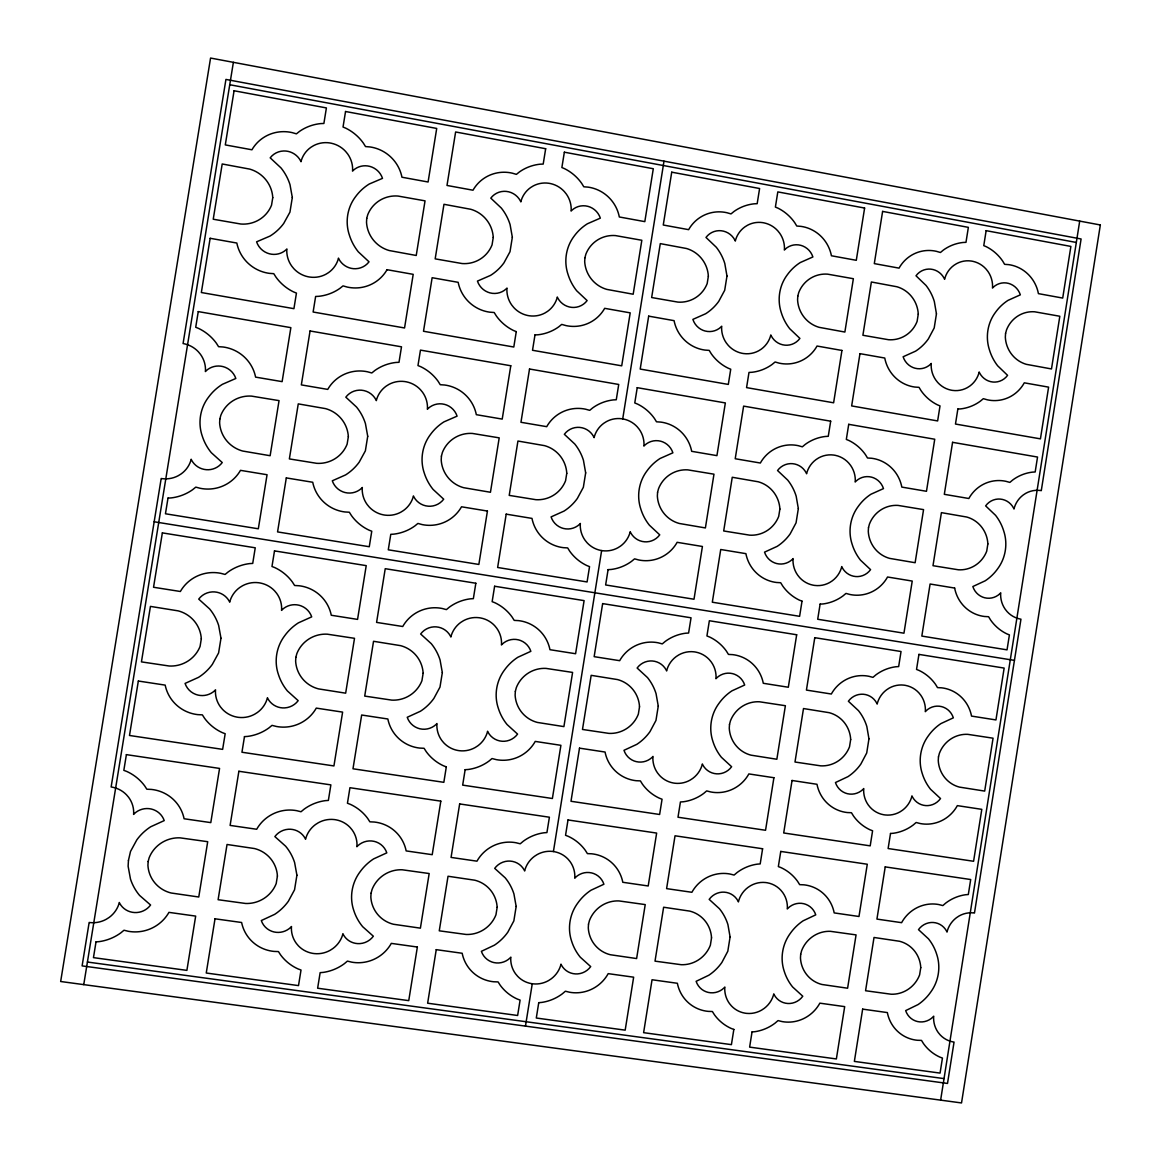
<?xml version="1.0" encoding="UTF-8"?>
<svg xmlns="http://www.w3.org/2000/svg" width="1161" height="1161" viewBox="0 0 1161 1161"><rect width="100%" height="100%" fill="white"/><g stroke="black" fill="none" stroke-linecap="round" stroke-linejoin="round"><path stroke-width="1.5" d="M940.628 1100.135L1079.701 221.098M525.469 1026.121L532.26 983.73M553.42 851.55L601.63 550.561M622.717 418.918L664.005 161.161M83.752 984.615L233.376 62.331M87.423 962.034L944.024 1078.613M154.166 521.768L1014.438 660.391M954.647 588.061L930.092 584.012L921.834 636.083L1007.037 649.855L1009.402 634.907L1006.703 633.804A43.392 42.086 -87.2 0 1 990.594 620.018L988.591 616.723L984.426 616.476A35.556 34.569 -87.9 0 1 954.647 588.061M387.034 269.7L413.2 274.344L404.55 327.968L313.122 312.019L315.632 296.461L318.782 296.316A45.976 45.018 33.5 0 0 339.868 288.407L343.017 285.882L347.357 287.101A37.457 36.702 36.5 0 0 387.034 269.7M229.747 84.738L1076.32 242.46M128.45 860.417L128.116 866.222L130.467 879.022A51.04 49.865 -18.9 0 0 139.567 895.407L150.582 905.014A18.315 17.836 -18.6 0 1 136.853 912.531L134.56 912.546A18.315 17.836 -18.6 0 1 119.757 903.432L119.307 902.474L118.857 904.187A26.906 26.166 -17.1 0 1 109.134 917.451L106.304 919.251A26.906 26.166 -17.1 0 1 90.021 922.574L89.15 922.458L82.112 965.894L947.507 1083.445L954.052 1042.07L953.283 1041.968A25.092 24.192 -66.7 0 1 940.12 1034.828L938.175 1032.463A25.092 24.192 -66.7 0 1 933.589 1017.878L933.705 1016.194L933.023 1016.963A17.197 16.617 -66 0 1 917.451 1021.535L915.448 1020.925A17.197 16.617 -66 0 1 905.667 1010.607L918.104 1004.555A48.211 46.716 -66.4 0 0 930.846 991.9C938.61 981.205 940.932 967.084 936.767 954.502A48.225 46.716 -66.2 0 0 928.51 938.872L918.496 929.642A17.168 16.617 -68.6 0 1 931.049 922.502L933.139 922.487A17.168 16.617 -68.6 0 1 946.607 931.18L947.013 932.08L947.434 930.454A25.049 24.207 -69.9 0 1 956.33 917.8L958.913 916.073A25.049 24.207 -69.9 0 1 973.687 912.923L974.471 913.039L1020.954 619.176L1020.185 619.045A24.947 24.192 -87.2 0 1 1007.095 611.6L1005.165 609.177A24.947 24.192 -87.2 0 1 1000.622 594.49L1000.724 592.807L1000.056 593.561A17.096 16.617 -87.9 0 1 984.572 597.741L982.583 597.088A17.096 16.617 -87.9 0 1 972.845 586.537L985.225 580.79A47.964 46.687 89.6 0 0 997.894 568.455C1005.702 557.817 1007.893 543.711 1003.786 531.187A47.964 46.687 89.9 0 0 995.587 515.353L985.631 505.877A17.096 16.602 88.5 0 1 998.112 499.041L1000.202 499.085A17.096 16.602 88.5 0 1 1013.582 508.097L1013.988 509.026L1014.409 507.401A24.947 24.178 88.7 0 1 1023.247 494.963L1025.816 493.294A24.947 24.178 88.7 0 1 1040.517 490.508L1041.286 490.639L1081.094 238.977L225.931 79.427L183.075 343.569L183.931 343.714A26.718 26.152 19.8 0 1 198.328 351.754L200.461 354.323A26.718 26.152 19.8 0 1 205.497 369.793L205.381 371.549L206.121 370.78A18.184 17.85 20.7 0 1 223.028 366.6L225.19 367.311A18.184 17.85 20.7 0 1 235.828 378.471L222.375 384.335A50.707 49.894 19 0 0 208.588 397.106C200.098 408.077 197.718 422.981 202.261 436.072A50.707 49.894 19.5 0 0 211.302 452.688L222.244 462.542A18.184 17.865 14.9 0 1 208.603 469.741L206.324 469.697A18.184 17.865 14.9 0 1 191.623 460.22L191.173 459.248L190.723 460.961A26.703 26.195 13.4 0 1 181.058 473.978L178.228 475.72A26.703 26.195 13.4 0 1 162.047 478.637L161.19 478.492L111.137 786.984L111.993 787.1A26.848 26.195 -13.4 0 1 126.476 794.792L128.624 797.302A26.848 26.195 -13.4 0 1 133.704 812.656L133.588 814.412L134.328 813.629A18.286 17.865 -15.6 0 1 151.336 809.028L153.513 809.696A18.286 17.865 -15.6 0 1 164.223 820.595L150.683 826.777A51.04 49.85 -19.2 0 0 136.809 839.896L130.511 851.463L128.45 860.417M148.144 861.52L147.926 865.366A31.289 30.578 -18.9 0 0 171.131 892.998L198.763 897.003L207.703 841.696L180.057 837.85A31.303 30.578 -19.2 0 0 149.145 857.79L148.144 861.52M201.303 638.84L200.084 646.401A31.274 30.723 -2.3 0 1 169.216 666.008L141.439 661.886L150.437 606.405L178.155 610.86A31.274 30.723 -2.8 0 1 201.303 638.84M219.85 419.005L219.618 422.836A31.086 30.592 19.5 0 0 242.678 451.034L270.136 455.722L279.046 400.632L251.574 396.119A31.086 30.592 19 0 0 220.837 415.29L219.85 419.005M220.982 638.231L218.602 652.917L212.347 664.382A51.011 50.097 -2.3 0 1 198.546 677.342L185.063 683.423A18.155 17.85 -6.8 0 0 195.73 694.394L197.907 695.062A18.155 17.85 -6.8 0 0 214.8 690.592L215.54 689.823L215.424 691.564A26.442 26.05 -9.5 0 0 220.445 706.889L222.564 709.4A26.442 26.05 -9.5 0 0 236.888 717.106L238.571 717.367A26.442 26.05 -9.5 0 0 254.607 714.247L257.408 712.477A26.442 26.05 -9.5 0 0 266.986 699.415L267.436 697.717L267.872 698.675A17.995 17.763 -11.4 0 0 282.442 707.905L284.692 707.905A17.995 17.763 -11.4 0 0 298.174 700.663L287.377 690.926A50.155 49.647 -10.1 0 1 278.437 674.541C273.909 661.494 276.333 646.692 284.706 635.735A50.155 49.647 -10.8 0 1 298.377 622.862L311.699 616.868A17.966 17.778 -3.3 0 0 301.163 605.911L299.016 605.229A17.966 17.778 -3.3 0 0 282.268 609.612L281.542 610.381L281.659 608.625A26.398 26.05 -0.7 0 0 276.666 593.329L274.562 590.804A26.398 26.05 -0.7 0 0 260.296 583.011L258.613 582.735A26.398 26.05 -0.7 0 0 242.576 585.739L239.776 587.481A26.398 26.05 -0.7 0 0 230.154 600.527L229.718 602.225L229.268 601.267A18.141 17.85 -0.4 0 0 214.611 591.921L212.332 591.892A18.141 17.85 -0.4 0 0 198.72 599.105L209.633 608.944A51.011 50.097 -2.8 0 1 218.645 625.431L220.982 638.231M272.762 197.646L271.543 205.163A31.303 30.505 31.4 0 1 240.849 224.029L213.232 219.226L222.201 163.977L249.76 169.114A31.303 30.505 31.2 0 1 272.762 197.646M292.311 197.515L289.945 212.144L283.719 223.449A51.055 49.749 31.4 0 1 270.005 236.075L256.596 241.822A18.155 17.749 31.6 0 0 267.19 253.054L269.352 253.78A18.155 17.749 31.6 0 0 286.157 249.717L286.883 248.962L286.767 250.703A26.442 25.89 33.6 0 0 291.759 266.145L293.864 268.713A26.442 25.89 33.6 0 0 308.086 276.768L309.769 277.058A26.442 25.89 33.6 0 0 325.719 274.344L328.49 272.646A26.442 25.89 33.6 0 0 338.025 259.817L338.461 258.119L338.91 259.092A18.01 17.647 36.5 0 0 353.379 268.67L355.629 268.728A18.01 17.647 36.5 0 0 369.024 261.82L358.299 251.821A50.271 49.226 40.4 0 1 349.417 235.219C344.962 222.23 347.241 207.456 355.658 196.572A50.271 49.241 40.2 0 1 369.242 184.018L382.506 178.359A18.025 17.604 39 0 0 372.028 167.14L369.895 166.415A18.025 17.604 39 0 0 353.249 170.377L352.523 171.131L352.639 169.39A26.471 25.818 36.9 0 0 347.676 153.963L345.586 151.394A26.471 25.818 36.9 0 0 331.407 143.253L329.739 142.934A26.471 25.818 36.9 0 0 313.789 145.546L311.003 147.229A26.471 25.818 36.9 0 0 301.439 160.029L301.004 161.727L300.554 160.755A18.17 17.705 34.5 0 0 285.983 151.046L283.719 150.974A18.17 17.705 34.5 0 0 270.194 157.838L281.035 167.953A51.055 49.763 31.2 0 1 290.003 184.657L292.311 197.515M277.421 876.047L276.202 883.565A31.086 30.433 -23 0 1 245.624 903.476L218.108 899.717L227.034 844.482L254.491 848.546A31.086 30.433 -23.2 0 1 277.421 876.047M295.852 657.344L295.634 661.16A30.752 30.447 -10.1 0 0 318.462 688.879L345.659 693.175L354.511 638.318L327.286 634.182A30.752 30.447 -10.8 0 0 296.839 653.643L295.852 657.344M296.911 875.191L294.546 889.805L288.349 901.284A50.692 49.633 -23 0 1 274.678 914.346L261.312 920.557A18.054 17.662 -26.7 0 0 271.877 931.325L274.025 931.964A18.054 17.662 -26.7 0 0 290.772 927.305L291.498 926.522L291.382 928.263A26.311 25.76 -29.7 0 0 296.36 943.414L298.45 945.896A26.311 25.76 -29.7 0 0 312.628 953.355L314.297 953.587A26.311 25.76 -29.7 0 0 330.188 950.293L332.96 948.493A26.311 25.76 -29.7 0 0 342.466 935.389L342.901 933.691L343.337 934.634A17.923 17.56 -32.6 0 0 357.762 943.617L359.997 943.603A17.923 17.56 -32.6 0 0 373.349 936.216L362.667 926.681A49.967 49.067 -35.1 0 1 353.8 910.529C349.301 897.526 351.783 882.824 360.026 871.867A49.967 49.052 -35.1 0 1 373.581 858.908L386.802 852.856A17.879 17.589 -31.2 0 0 376.353 842.015L374.219 841.377A17.879 17.589 -31.2 0 0 357.632 845.934L356.906 846.717L357.022 844.976A26.239 25.803 -27.3 0 0 352.073 829.839L349.998 827.358A26.239 25.803 -27.3 0 0 335.877 819.797L334.194 819.55A26.239 25.803 -27.3 0 0 318.317 822.743L315.531 824.513A26.239 25.803 -27.3 0 0 306.011 837.589L305.561 839.287L305.125 838.344A18.025 17.691 -24.3 0 0 290.598 829.244L288.349 829.259A18.025 17.691 -24.3 0 0 274.867 836.588L285.664 846.238A50.692 49.633 -23.2 0 1 294.604 862.507L296.911 875.191M348.344 436.681L347.124 444.17A30.854 30.462 23.1 0 1 316.721 463.326L289.365 458.914L298.261 403.883L325.559 408.628A30.854 30.476 22.6 0 1 348.344 436.681M366.731 218.442L366.513 222.259A30.825 30.186 40.4 0 0 389.196 250.529L416.233 255.478L425.042 200.853L397.991 196.049A30.825 30.186 40.2 0 0 367.718 214.77L366.731 218.442M367.718 436.289L365.367 450.86L359.184 462.18A50.329 49.691 23.1 0 1 345.601 474.907L332.307 480.799A17.894 17.72 21.3 0 0 342.814 491.814L344.948 492.511A17.894 17.72 21.3 0 0 361.593 488.259L362.319 487.489L362.203 489.231A26.064 25.861 23.9 0 0 367.137 504.498L369.227 507.023A26.064 25.861 23.9 0 0 383.319 514.845L384.988 515.121A26.064 25.861 23.9 0 0 400.777 512.204L403.535 510.477A26.064 25.861 23.9 0 0 412.982 497.605L413.418 495.921L413.853 496.879A17.749 17.633 31.3 0 0 428.191 506.196L430.412 506.24A17.749 17.633 31.3 0 0 443.691 499.186L433.068 489.391A49.531 49.183 43.3 0 1 424.258 473.006C419.832 460.075 422.154 445.403 430.455 434.519A49.531 49.197 42.9 0 1 443.937 421.878L457.086 416.146A17.763 17.589 39 0 0 446.695 405.058L444.576 404.376A17.763 17.589 39 0 0 428.075 408.527L427.364 409.282L427.48 407.555A26.093 25.803 34.2 0 0 422.575 392.287L420.5 389.762A26.093 25.803 34.2 0 0 406.466 381.853L404.797 381.563A26.093 25.803 34.2 0 0 389.008 384.364L386.25 386.076A26.093 25.803 34.2 0 0 376.774 398.92L376.324 400.618L375.888 399.645A17.908 17.691 29.3 0 0 361.463 390.198L359.213 390.154A17.908 17.691 29.3 0 0 345.818 397.164L356.543 407.061A50.329 49.691 22.6 0 1 365.425 423.547L367.718 436.289M371.07 893.201L370.838 897.003A30.636 30.084 -35.1 0 0 393.448 924.258L420.398 928.161L429.178 873.536L402.214 869.778A30.636 30.084 -35.1 0 0 372.042 889.515L371.07 893.201M423.141 673.22L421.936 680.694A30.534 30.317 -18.6 0 1 391.808 700.127L364.714 696.092L373.537 641.293L400.574 645.647A30.534 30.317 -19.3 0 1 423.141 673.22M441.427 456.113L441.209 459.916A30.375 30.157 43.3 0 0 463.674 487.707L490.45 492.264L499.201 437.857L472.396 433.445A30.375 30.157 42.9 0 0 442.399 452.456L441.427 456.113M442.326 672.596L439.99 687.094L433.88 698.429A49.792 49.444 -18.6 0 1 420.413 711.258L407.235 717.28A17.734 17.604 -29.2 0 0 417.641 728.092L419.76 728.76A17.734 17.604 -29.2 0 0 436.246 724.304L436.971 723.535L436.855 725.277A25.861 25.658 -37.4 0 0 441.746 740.384L443.807 742.866A25.861 25.658 -37.4 0 0 457.768 750.456L459.408 750.703A25.861 25.658 -37.4 0 0 475.052 747.597L477.795 745.841A25.861 25.658 -37.4 0 0 487.156 732.925L487.576 731.241L488.012 732.185A17.618 17.488 -45.7 0 0 502.22 741.269L504.411 741.269A17.618 17.488 -45.7 0 0 517.574 734.1L507.052 724.508A49.154 48.806 -56.3 0 1 498.345 708.341C493.933 695.454 496.313 680.868 504.498 669.999A49.154 48.806 -55.6 0 1 517.835 657.271L530.853 651.321A17.575 17.502 -52.2 0 0 520.592 640.524L518.488 639.856A17.575 17.502 -52.2 0 0 502.147 644.21L501.436 644.979L501.552 643.252A25.789 25.702 -36.2 0 0 496.69 628.145L494.644 625.648A25.789 25.702 -36.2 0 0 480.741 617.986L479.087 617.725A25.789 25.702 -36.2 0 0 463.442 620.714L460.699 622.441A25.789 25.702 -36.2 0 0 451.31 635.343L450.874 637.026L450.439 636.068A17.705 17.618 -21.6 0 0 436.144 626.867L433.924 626.853A17.705 17.618 -21.6 0 0 420.645 633.993L431.282 643.687A49.807 49.43 -19.3 0 1 440.063 659.956L442.326 672.596M493.251 237.424L492.061 244.855A30.636 30.026 45.4 0 1 462.107 263.547L435.172 258.859L443.966 204.292L470.844 209.299A30.636 30.041 45.3 0 1 493.251 237.424M512.335 237.25L510.013 251.705L503.932 262.894A49.952 48.98 45.4 0 1 490.537 275.389L477.447 281.093A17.763 17.459 47.9 0 0 487.78 292.151L489.884 292.862A17.763 17.459 47.9 0 0 506.283 288.813L506.994 288.073L506.878 289.8A25.89 25.469 51.6 0 0 511.725 305.024L513.786 307.563A25.89 25.469 51.6 0 0 527.645 315.487L529.285 315.777A25.89 25.469 51.6 0 0 544.843 313.049L547.557 311.366A25.89 25.469 51.6 0 0 556.874 298.682L557.309 297.013L557.73 297.956A17.647 17.342 55.4 0 0 571.851 307.389L574.042 307.447A17.647 17.342 55.4 0 0 587.118 300.583L576.654 290.743A49.313 48.356 58.1 0 1 568.005 274.359C563.68 261.53 565.9 246.974 574.129 236.176A49.313 48.37 58.1 0 1 587.408 223.768L600.339 218.137A17.676 17.313 54.9 0 0 590.136 207.093L588.061 206.382A17.676 17.313 54.9 0 0 571.807 210.33L571.096 211.07L571.212 209.357A25.934 25.397 51.8 0 0 566.394 194.134L564.348 191.594A25.934 25.397 51.8 0 0 550.532 183.583L548.892 183.278A25.934 25.397 51.8 0 0 533.334 185.891L530.621 187.56A25.934 25.397 51.8 0 0 521.274 200.229L520.839 201.898L520.404 200.94A17.792 17.43 48.7 0 0 506.211 191.391L504.005 191.318A17.792 17.43 48.7 0 0 490.798 198.139L501.363 208.095A49.952 48.994 45.3 0 1 510.085 224.566L512.335 237.25M497.155 907.336L495.965 914.766A30.462 29.91 -41.1 0 1 466.112 934.46L439.264 930.817L448.03 876.25L474.82 880.212A30.462 29.91 -41 0 1 497.155 907.336M515.353 691.332L515.121 695.105A30.142 29.925 -56.3 0 0 537.369 722.432L563.912 726.612L572.591 672.422L546.033 668.402A30.142 29.925 -55.7 0 0 516.311 687.675L515.353 691.332M516.166 906.451L513.859 920.891L507.792 932.239A49.676 48.791 -41.1 0 1 494.441 945.156L481.394 951.323A17.705 17.357 -43.7 0 0 491.698 961.932L493.802 962.556A17.705 17.357 -43.7 0 0 510.129 957.927L510.84 957.143L510.724 958.87A25.832 25.281 -46.6 0 0 515.571 973.832L517.617 976.27A25.832 25.281 -46.6 0 0 531.433 983.628L533.073 983.846A25.832 25.281 -46.6 0 0 548.572 980.566L551.286 978.781A25.832 25.281 -46.6 0 0 560.56 965.821L560.981 964.152L561.416 965.081A17.604 17.226 -49.6 0 0 575.479 973.919L577.67 973.905A17.604 17.226 -49.6 0 0 590.702 966.591L580.282 957.201A49.11 48.109 -53.3 0 1 571.647 941.252C567.279 928.408 569.688 913.925 577.757 903.069A49.11 48.094 -53.1 0 1 590.993 890.226L603.909 884.232A17.56 17.255 -51.9 0 0 593.721 873.551L591.646 872.927A17.56 17.255 -51.9 0 0 575.435 877.455L574.739 878.224L574.855 876.511A25.76 25.324 -48.8 0 0 570.051 861.564L568.019 859.125A25.76 25.324 -48.8 0 0 554.247 851.681L552.607 851.434A25.76 25.324 -48.8 0 0 537.108 854.612L534.394 856.368A25.76 25.324 -48.8 0 0 525.077 869.313L524.656 870.982L524.221 870.053A17.676 17.386 -44.8 0 0 510.071 861.085L507.865 861.099A17.676 17.386 -44.8 0 0 494.702 868.37L505.238 877.876A49.691 48.777 -41 0 1 513.931 893.926L516.166 906.451M566.771 473.311L565.581 480.712A30.201 29.997 58.7 0 1 535.903 499.694L509.215 495.384L517.937 441.035L544.567 445.65A30.201 29.997 59 0 1 566.771 473.311M584.926 257.771L584.694 261.53A30.244 29.649 58.1 0 0 606.811 289.394L633.18 294.226L641.83 240.269L615.432 235.581A30.23 29.649 58.1 0 0 585.884 254.143L584.926 257.771M585.666 472.89L583.359 487.286L577.336 498.475A49.255 48.907 58.7 0 1 564.057 511.072L551.083 516.906A17.531 17.43 70.8 0 0 561.314 527.776L563.404 528.444A17.531 17.43 70.8 0 0 579.658 524.221L580.355 523.466L580.239 525.178A25.571 25.382 78.8 0 0 585.057 540.257L587.074 542.738A25.571 25.382 78.8 0 0 600.817 550.43L602.443 550.706A25.571 25.382 78.8 0 0 617.855 547.789L620.554 546.076A25.571 25.382 78.8 0 0 629.784 533.349L630.205 531.68L630.626 532.623A17.444 17.284 81.8 0 0 644.616 541.81L646.779 541.839A17.444 17.284 81.8 0 0 659.738 534.844L649.391 525.193A48.762 48.167 80.1 0 1 640.814 509.04C636.504 496.255 638.782 481.8 646.895 471.018A48.747 48.167 80.7 0 1 660.058 458.493L672.887 452.819A17.459 17.255 73.8 0 0 662.771 441.891L660.711 441.209A17.459 17.255 73.8 0 0 644.602 445.345L643.905 446.1L644.021 444.387A25.6 25.324 68.7 0 0 639.247 429.323L637.229 426.827A25.6 25.324 68.7 0 0 623.53 419.048L621.904 418.773A25.6 25.324 68.7 0 0 606.492 421.574L603.793 423.272A25.6 25.324 68.7 0 0 594.548 435.97L594.113 437.639L593.677 436.696A17.56 17.386 63.6 0 0 579.615 427.393L577.423 427.35A17.56 17.386 63.6 0 0 564.348 434.301L574.811 444.053A49.255 48.922 59 0 1 583.446 460.307L585.666 472.89M588.511 924.112L588.293 927.871A30.113 29.489 -53.3 0 0 610.323 954.734L636.62 958.551L645.226 904.593L618.929 900.921A30.113 29.489 -53.1 0 0 589.469 920.47L588.511 924.112M639.522 706.773L638.347 714.146A30.012 29.722 -65.6 0 1 608.93 733.389L582.488 729.456L591.167 675.339L617.536 679.577A30.012 29.722 -64.9 0 1 639.522 706.773M657.576 492.322L657.358 496.066A29.896 29.533 80.1 0 0 679.258 523.466L705.395 527.936L713.971 474.181L687.82 469.871A29.896 29.533 80.7 0 0 658.534 488.694L657.576 492.322M658.258 706.106L655.965 720.444L649.986 731.648A48.936 48.472 -65.6 0 1 636.823 744.346L623.979 750.311A17.459 17.241 -64.5 0 0 634.109 760.977L636.184 761.616A17.459 17.241 -64.5 0 0 652.279 757.204L652.975 756.435L652.859 758.148A25.469 25.107 -66.6 0 0 657.619 773.066L659.622 775.519A25.469 25.107 -66.6 0 0 673.235 782.978L674.846 783.225A25.469 25.107 -66.6 0 0 690.127 780.119L692.783 778.392A25.469 25.107 -66.6 0 0 701.941 765.621L702.361 763.953L702.782 764.896A17.371 17.096 -69.4 0 0 716.627 773.836L718.775 773.836A17.371 17.096 -69.4 0 0 731.619 766.724L721.373 757.262A48.501 47.674 -73.9 0 1 712.883 741.313C708.602 728.586 710.909 714.218 718.92 703.435A48.515 47.674 -73.5 0 1 731.952 690.839L744.68 685.019A17.357 17.096 -75.9 0 0 734.652 674.294L732.606 673.641A17.357 17.096 -75.9 0 0 716.656 677.966L715.96 678.721L716.076 677.023A25.426 25.107 -75.5 0 0 711.345 662.104L709.342 659.651A25.426 25.107 -75.5 0 0 695.787 652.105L694.176 651.843A25.426 25.107 -75.5 0 0 678.909 654.833L676.224 656.56A25.426 25.107 -75.5 0 0 667.053 669.302L666.632 670.956L666.211 670.028A17.43 17.241 -72.7 0 0 652.264 660.972L650.102 660.957A17.43 17.241 -72.7 0 0 637.128 668.025L647.504 677.589A48.951 48.472 -64.9 0 1 656.052 693.639L658.258 706.106M708.355 276.231L707.18 283.574A30.084 29.475 63.2 0 1 677.937 302.107L651.655 297.535L660.29 243.621L686.514 248.512A30.084 29.475 63.3 0 1 708.355 276.231M726.975 276.028L724.696 290.294L718.746 301.367A49.067 48.065 63.2 0 1 705.67 313.731L692.885 319.391A17.459 17.125 67 0 0 702.956 330.304L705.017 330.987A17.459 17.125 67 0 0 721.025 326.967L721.707 326.226L721.605 327.924A25.469 24.947 70 0 0 726.322 342.959L728.324 345.456A25.469 24.947 70 0 0 741.85 353.249L743.461 353.539A25.469 24.947 70 0 0 758.641 350.811L761.297 349.142A25.469 24.947 70 0 0 770.382 336.588L770.802 334.949L771.223 335.877A17.371 16.994 72.1 0 0 784.996 345.165L787.129 345.223A17.371 16.994 72.1 0 0 799.9 338.417L789.712 328.708A48.559 47.354 72.4 0 1 781.266 312.556C777.072 299.872 779.234 285.533 787.289 274.838A48.544 47.354 72.6 0 1 800.263 262.546L812.889 256.958A17.386 16.951 69.3 0 0 802.948 246.074L800.901 245.363A17.386 16.951 69.3 0 0 785.039 249.31L784.357 250.05L784.473 248.338A25.513 24.889 66.9 0 0 779.771 233.317L777.783 230.821A25.513 24.889 66.9 0 0 764.301 222.941L762.704 222.636A25.513 24.889 66.9 0 0 747.524 225.249L744.869 226.903A25.513 24.889 66.9 0 0 735.74 239.427L735.319 241.082L734.898 240.138A17.488 17.081 64.7 0 0 721.039 230.734L718.891 230.676A17.488 17.081 64.7 0 0 705.99 237.439L716.293 247.249A49.067 48.065 63.3 0 1 724.798 263.503L726.975 276.028M711.533 937.856L710.372 945.199A29.968 29.301 -57.5 0 1 681.217 964.704L655.022 961.148L663.628 907.234L689.765 911.109A29.983 29.301 -57.2 0 1 711.533 937.856M729.5 724.479L729.268 728.208A29.736 29.228 -73.9 0 0 750.964 755.158L776.854 759.25L785.387 705.714L759.468 701.781A29.751 29.228 -73.5 0 0 730.443 720.865L729.5 724.479M730.095 936.942L727.816 951.222L721.895 962.44A48.878 47.79 -57.5 0 1 708.849 975.225L696.121 981.321A17.43 16.994 -57.9 0 0 706.164 991.784L708.21 992.408A17.43 16.994 -57.9 0 0 724.159 987.808L724.841 987.039L724.74 988.737A25.44 24.758 -59.5 0 0 729.442 1003.51L731.43 1005.905A25.44 24.758 -59.5 0 0 744.927 1013.147L746.523 1013.364A25.44 24.758 -59.5 0 0 761.645 1010.099L764.286 1008.343A25.44 24.758 -59.5 0 0 773.357 995.528L773.777 993.874L774.198 994.788A17.342 16.864 -61.4 0 0 787.913 1003.496L790.046 1003.467A17.342 16.864 -61.4 0 0 802.773 996.225L792.615 986.966A48.414 47.05 -64.3 0 1 784.212 971.22C779.96 958.551 782.311 944.27 790.206 933.502A48.414 47.035 -64 0 1 803.136 920.804L815.748 914.853A17.313 16.864 -64.3 0 0 805.807 904.332L803.775 903.708A17.313 16.864 -64.3 0 0 787.971 908.221L787.289 908.976L787.39 907.278A25.382 24.773 -63.1 0 0 782.717 892.519L780.743 890.11A25.382 24.773 -63.1 0 0 767.305 882.781L765.709 882.549A25.382 24.773 -63.1 0 0 750.572 885.712L747.931 887.454A25.382 24.773 -63.1 0 0 738.831 900.254L738.411 901.908L737.99 900.98A17.4 17.009 -60.8 0 0 724.174 892.156L722.026 892.17A17.4 17.009 -60.8 0 0 709.182 899.383L719.443 908.744A48.893 47.79 -57.2 0 1 727.918 924.577L730.095 936.942M779.887 509.055L778.712 516.369A29.78 29.315 83.9 0 1 749.73 535.163L723.695 530.969L732.257 477.273L758.249 481.786A29.78 29.315 84.4 0 1 779.887 509.055M797.796 296.128L797.578 299.843A29.765 29.04 72.4 0 0 819.129 327.329L844.874 332.046L853.364 278.713L827.604 274.156A29.765 29.04 72.6 0 0 798.739 292.543L797.796 296.128M798.333 508.605L796.069 522.813L790.162 533.886A48.559 47.819 83.9 0 1 777.202 546.352L764.533 552.143A17.299 17.023 88.6 0 0 774.518 562.853L776.549 563.52A17.299 17.023 88.6 0 0 792.412 559.312L793.094 558.557L792.978 560.255A25.252 24.787 -89.8 0 0 797.665 575.13L799.639 577.597A25.252 24.787 -89.8 0 0 813.048 585.159L814.63 585.42A25.252 24.787 -89.8 0 0 829.68 582.517L832.306 580.819A25.252 24.787 -89.8 0 0 841.319 568.222L841.74 566.583L842.16 567.511A17.226 16.878 -89.7 0 0 855.788 576.553L857.906 576.582A17.226 16.878 -89.7 0 0 870.576 569.645L860.475 560.139A48.138 47.035 88.5 0 1 852.116 544.19C847.936 531.564 850.157 517.313 858.095 506.617A48.138 47.035 88.8 0 1 870.939 494.238L883.477 488.607A17.226 16.849 85.6 0 0 873.609 477.824L871.592 477.156A17.226 16.849 85.6 0 0 855.875 481.278L855.193 482.018L855.309 480.335A25.266 24.758 83.8 0 0 850.65 465.459L848.691 463.007A25.266 24.758 83.8 0 0 835.34 455.344L833.758 455.068A25.266 24.758 83.8 0 0 818.708 457.869L816.067 459.553A25.266 24.758 83.8 0 0 807.026 472.121L806.605 473.761L806.184 472.832A17.313 16.994 82.9 0 0 792.47 463.674L790.322 463.631A17.313 16.994 82.9 0 0 777.551 470.524L787.753 480.146A48.559 47.819 84.4 0 1 796.17 496.182L798.333 508.605M800.684 954.284L800.466 957.985A29.678 28.851 -64.3 0 0 821.944 984.484L847.603 988.214L856.063 934.895L830.391 931.325A29.693 28.851 -64 0 0 801.627 950.67L800.684 954.284M850.679 739.513L849.518 746.799A29.635 29.025 -75.6 0 1 820.798 765.854L794.995 762.022L803.499 708.544L829.244 712.694A29.635 29.025 -75.2 0 1 850.679 739.513M868.501 527.645L868.283 531.346A29.518 28.836 88.5 0 0 889.631 558.383L915.129 562.722L923.561 509.621L898.033 505.412A29.518 28.836 88.8 0 0 869.429 524.075L868.501 527.645M868.95 738.817L866.716 752.981L860.867 764.054A48.327 47.325 -75.6 0 1 848.009 776.622L835.456 782.543A17.226 16.834 -73.9 0 0 845.339 793.05L847.356 793.689A17.226 16.834 -73.9 0 0 863.073 789.291L863.755 788.537L863.639 790.235A25.15 24.512 -74.3 0 0 868.268 804.965L870.228 807.374A25.15 24.512 -74.3 0 0 883.521 814.717L885.088 814.949A25.15 24.512 -74.3 0 0 899.993 811.873L902.605 810.16A25.15 24.512 -74.3 0 0 911.545 797.52L911.951 795.88L912.372 796.794A17.154 16.689 -75.4 0 0 925.883 805.603L927.973 805.603A17.154 16.689 -75.4 0 0 940.526 798.55L930.512 789.233A47.92 46.542 -77.8 0 1 922.24 773.487C918.09 760.919 920.354 746.755 928.176 736.074A47.92 46.542 -77.6 0 1 940.918 723.593L953.341 717.832A17.139 16.689 -79.2 0 0 943.559 707.252L941.571 706.614A17.139 16.689 -79.2 0 0 925.985 710.909L925.317 711.664L925.419 709.981A25.121 24.512 -79.3 0 0 920.818 695.265L918.873 692.841A25.121 24.512 -79.3 0 0 905.638 685.411L904.071 685.15A25.121 24.512 -79.3 0 0 889.166 688.125L886.554 689.837A25.121 24.512 -79.3 0 0 877.585 702.449L877.165 704.088L876.758 703.16A17.212 16.834 -78.4 0 0 863.16 694.234L861.041 694.234A17.212 16.834 -78.4 0 0 848.372 701.244L858.487 710.663A48.327 47.325 -75.2 0 1 866.832 726.51L868.95 738.817M918.264 314.109L917.117 321.365A29.649 28.836 75.3 0 1 888.542 339.723L862.899 335.268L871.374 281.992L896.974 286.767A29.635 28.836 75.5 0 1 918.264 314.109M936.448 313.862L934.199 327.968L928.379 338.896A48.341 47.02 75.3 0 1 915.608 351.144L903.127 356.761A17.226 16.747 78.2 0 0 912.952 367.515L914.955 368.197A17.226 16.747 78.2 0 0 930.585 364.191L931.253 363.451L931.151 365.134A25.121 24.396 79.9 0 0 935.751 379.981L937.696 382.448A25.121 24.396 79.9 0 0 950.888 390.111L952.455 390.386A25.121 24.396 79.9 0 0 967.273 387.672L969.87 386.018A25.121 24.396 79.9 0 0 978.767 373.595L979.173 371.97L979.579 372.899A17.139 16.602 80.7 0 0 993.018 382.042L995.093 382.085A17.139 16.602 80.7 0 0 1007.574 375.337L997.633 365.773A47.891 46.295 80.2 0 1 989.419 349.824C985.326 337.3 987.445 323.164 995.325 312.556A47.891 46.295 80.4 0 1 1007.995 300.38L1020.33 294.836A17.154 16.588 78.1 0 0 1010.621 284.111L1008.648 283.415A17.154 16.588 78.1 0 0 993.148 287.347L992.481 288.073L992.582 286.39A25.15 24.352 76.5 0 0 988.026 271.558L986.081 269.091A25.15 24.352 76.5 0 0 972.933 261.341L971.365 261.051A25.15 24.352 76.5 0 0 956.548 263.663L953.95 265.303A25.15 24.352 76.5 0 0 945.025 277.697L944.619 279.322L944.198 278.393A17.226 16.718 75.5 0 0 930.687 269.134L928.582 269.076A17.226 16.718 75.5 0 0 916 275.781L926.043 285.461A48.341 47.035 75.5 0 1 934.329 301.497L936.448 313.862M920.76 967.635L919.614 974.892A29.562 28.648 -66.4 0 1 891.14 994.222L865.569 990.739L874.015 937.478L899.528 941.266A29.562 28.648 -66.2 0 1 920.76 967.635M938.48 756.841L938.262 760.513A29.373 28.546 -77.8 0 0 959.407 787.1L984.688 791.091L993.061 738.193L967.766 734.347A29.388 28.546 -77.6 0 0 939.409 753.271L938.48 756.841M987.866 543.928L986.719 551.17A29.402 28.633 89.6 0 1 958.42 569.79L932.994 565.697L941.411 512.64L966.779 517.037A29.402 28.633 89.9 0 1 987.866 543.928M1005.557 333.57L1005.339 337.241A29.373 28.386 80.2 0 0 1026.353 364.336L1051.489 368.951L1059.819 316.256L1034.683 311.801A29.373 28.386 80.4 0 0 1006.485 330.029L1005.557 333.57M733.839 1029.444L731.415 1044.639L643.615 1032.666L652.047 979.753L677.371 983.28A36.267 35.352 -57.9 0 0 708.079 1011.362L712.375 1011.521L714.45 1014.801A44.234 43.044 -59.5 0 0 731.053 1028.385L733.839 1029.444M762.603 848.749L760.194 863.915L757.204 864.161A44.147 43.088 -63.1 0 0 737.119 872.506L734.115 875.06L729.964 874.015A36.194 35.381 -60.8 0 0 691.883 892.287L666.603 888.629L675.034 835.789L762.603 848.749M773.908 777.725L765.549 830.275L677.995 817.228L680.433 801.975L683.452 801.758A44.292 43.654 -66.6 0 0 703.668 793.456L706.672 790.902L710.837 791.976A36.136 35.556 -69.4 0 0 748.86 773.923L773.908 777.725M796.678 634.762L788.319 687.239L763.299 683.292A36.093 35.556 -75.9 0 0 732.736 654.644L728.455 654.412L726.38 651.074A44.234 43.668 -75.5 0 0 709.734 637.084L706.933 635.952L709.356 620.743L796.678 634.762M802.019 601.18L799.61 616.317L712.317 602.211L720.734 549.501L745.899 553.652A35.991 35.41 88.6 0 0 776.419 582.474L780.685 582.735L782.746 586.073A43.915 43.102 -89.8 0 0 799.247 600.063L802.019 601.18M830.681 421.196L828.272 436.304L825.297 436.478A43.929 43.044 83.8 0 0 805.328 444.329L802.338 446.825L798.217 445.664A36.006 35.367 82.9 0 0 760.353 463.021L735.218 458.74L743.62 406.118L830.681 421.196M841.943 350.448L833.613 402.794L746.567 387.614L748.99 372.434L751.994 372.275A44.292 43.392 70 0 0 772.094 364.467L775.098 361.985L779.22 363.161A36.136 35.338 72.1 0 0 817.039 346.036L841.943 350.448M864.611 208.051L856.296 260.311L831.421 255.768A36.18 35.265 69.3 0 0 801.032 226.38L796.78 226.032L794.719 222.651A44.365 43.291 66.9 0 0 778.175 208.254L775.388 207.064L777.812 191.899L864.611 208.051M752.038 1031.94L749.629 1047.12L836.37 1058.948L844.686 1006.631L819.855 1003.162A36.078 35.062 -61.4 0 1 782.166 1021.593L778.044 1020.592L775.055 1023.16A44.234 43.044 -59.5 0 1 755.027 1031.679L752.038 1031.94M780.758 851.434L778.349 866.585L781.121 867.673A44.147 43.088 -63.1 0 1 797.607 881.359L799.668 884.653L803.92 884.827A36.02 35.091 -64.3 0 1 834.193 912.909L858.98 916.493L867.282 864.234L780.758 851.434M792.049 780.482L783.704 832.974L870.199 845.861L872.593 830.783L869.85 829.709A43.741 42.638 -74.2 0 1 853.495 816.023L851.448 812.729L847.225 812.54A35.86 35.033 -73.9 0 1 821.886 796.649A35.788 34.961 -73.9 0 1 816.981 784.285L792.049 780.482M814.775 637.679L806.431 690.084L831.334 694.017A35.817 35.019 -78.4 0 1 868.878 676.282L872.956 677.356L875.916 674.846A43.683 42.638 -79.3 0 1 895.712 666.777L898.658 666.574L901.038 651.524L814.775 637.679M820.116 604.126L817.707 619.248L903.955 633.195L912.227 581.066L887.541 577.002A35.831 35.091 -89.7 0 1 850.07 594.519L845.977 593.416L843.002 595.912A43.915 43.102 -89.8 0 1 823.091 603.938L820.116 604.126M848.72 424.331L846.325 439.424L849.083 440.57A43.929 43.044 83.8 0 1 865.467 454.662L867.514 458L871.737 458.276A35.846 35.062 85.6 0 1 901.821 487.098L926.478 491.292L934.736 439.235L848.72 424.331M859.967 353.655L851.652 405.929L937.638 420.935L940.018 405.915L937.29 404.768A43.697 42.42 79.9 0 1 921.05 390.676L919.019 387.339L914.81 387.048A35.831 34.845 78.2 0 1 884.755 358.038L859.967 353.655M882.607 211.404L874.306 263.605L899.049 268.133A35.846 34.772 75.5 0 1 936.376 251.313L940.425 252.503L943.371 250.065A43.726 42.347 76.5 0 1 963.064 242.475L965.981 242.344L968.361 227.353L882.607 211.404M862.652 1009.127L854.365 1061.401L940.062 1073.098L942.442 1058.077L939.728 1057.047A43.639 42.086 -66.7 0 1 923.517 1043.652L921.5 1040.401L917.321 1040.271A35.773 34.554 -65.9 0 1 887.352 1012.581L862.652 1009.127M885.219 866.89L876.932 919.091L901.604 922.676A35.715 34.583 -68.6 0 1 938.814 904.55L942.848 905.58L945.78 903.04A43.567 42.101 -69.9 0 1 965.401 894.754L968.318 894.521L970.698 879.53L885.219 866.89M890.516 833.482L888.121 848.531L973.586 861.273L981.8 809.348L957.346 805.632A35.686 34.714 -75.4 0 1 920.209 823.541L916.145 822.496L913.199 825.021A43.741 42.638 -74.2 0 1 893.462 833.25L890.516 833.482M918.932 654.398L916.537 669.433L919.265 670.536A43.683 42.638 -79.3 0 1 935.505 684.322L937.522 687.617L941.716 687.834A35.657 34.714 -79.2 0 1 971.525 716.09L995.949 719.936L1004.149 668.083L918.932 654.398M952.571 442.326L944.314 494.325L968.84 498.504A35.556 34.525 88.5 0 1 1005.832 481.293L1009.852 482.41L1012.769 479.957A43.392 42.043 88.7 0 1 1032.274 472.15L1035.177 471.976L1037.542 457.042L952.571 442.326M957.854 409.035L955.474 424.041L1040.43 438.858L1048.601 387.135L1024.292 382.825A35.643 34.54 80.7 0 1 987.358 399.819L983.338 398.673L980.406 401.125A43.697 42.42 79.9 0 1 960.771 408.89L957.854 409.035M986.139 230.662L983.773 245.639L986.487 246.8A43.726 42.347 76.5 0 1 1002.625 260.993L1004.628 264.331L1008.793 264.65A35.672 34.496 78.1 0 1 1038.413 293.631L1062.707 298.072L1070.877 246.422L986.139 230.662M1100.338 224.973L961.526 1102.95L60.662 981.509L210.562 58.05L1100.338 224.973M417.365 947.028L408.745 1000.637L317.635 988.214L320.146 972.657L323.28 972.396A45.772 44.8 -29.7 0 0 344.295 963.732L347.429 961.105L351.754 962.164A37.283 36.528 -32.6 0 0 391.301 943.385L417.365 947.028M440.817 801.148L432.211 854.685L406.161 850.911A37.196 36.572 -31.2 0 0 374.321 822.032L369.866 821.828L367.703 818.447A45.642 44.873 -27.3 0 0 350.361 804.355L347.444 803.238L349.94 787.709L440.817 801.148M446.317 766.884L443.836 782.325L352.988 768.785L361.666 715.016L387.847 718.993A36.92 36.63 -29.2 0 0 419.658 748.076L424.084 748.294L426.247 751.675A44.974 44.611 -37.4 0 0 443.429 765.767L446.317 766.884M475.836 583.243L473.354 598.655L470.263 598.844A44.844 44.698 -36.2 0 0 449.496 607.043L446.404 609.612L442.109 608.466A36.818 36.659 -21.6 0 0 402.736 626.505L376.585 622.398L385.234 568.687L475.836 583.243M487.431 511.058L478.854 564.449L388.282 549.806L390.778 534.321L393.898 534.133A45.323 44.974 23.9 0 0 414.796 525.991L417.916 523.437L422.212 524.598A36.905 36.673 31.3 0 0 461.527 506.791L487.431 511.058M510.782 365.759L502.22 419.092L476.329 414.68A36.949 36.601 39 0 0 444.678 385.017L440.251 384.712L438.103 381.272A45.366 44.873 34.2 0 0 420.862 366.76L417.975 365.57L420.471 350.114L510.782 365.759M516.268 331.64L513.801 347.023L423.504 331.262L432.139 277.711L458.16 282.326A36.978 36.339 47.9 0 0 489.768 312.178L494.18 312.512L496.327 315.937A45.032 44.292 51.6 0 0 513.409 330.45L516.268 331.64M545.67 148.724L543.203 164.078L540.126 164.194A45.119 44.162 51.8 0 0 519.489 171.886L516.398 174.368L512.146 173.134A37.021 36.238 48.7 0 0 472.991 190.215L447 185.455L455.62 131.977L545.67 148.724M436.246 949.654L427.64 1003.206L517.632 1015.483L520.099 1000.1L517.24 999.026A44.916 43.973 -46.6 0 1 500.217 985.254L498.084 981.916L493.686 981.771A36.847 36.107 -43.7 0 1 462.18 953.268L436.246 949.654M459.654 803.934L451.063 857.413L476.968 861.172A36.76 36.151 -44.8 0 1 515.977 842.741L520.23 843.8L523.306 841.217A44.8 44.045 -48.8 0 1 543.87 832.8L546.933 832.568L549.4 817.213L459.654 803.934M465.14 769.699L462.673 785.126L552.389 798.507L560.908 745.318L535.236 741.415A36.644 36.368 -45.7 0 1 496.284 759.628L492.032 758.539L488.941 761.108A44.974 44.611 -37.4 0 1 468.231 769.482L465.14 769.699M494.615 586.247L492.148 601.659L495.007 602.791A44.844 44.698 -36.2 0 1 512.074 616.999L514.207 620.38L518.604 620.627A36.572 36.412 -52.2 0 1 549.951 649.696L575.595 653.73L584.099 600.629L494.615 586.247M506.196 514.149L497.634 567.482L587.089 581.951L589.541 566.641L586.711 565.494A44.481 44.147 78.8 0 1 569.775 551.301L567.656 547.919L563.288 547.658A36.47 36.252 70.8 0 1 531.985 518.401L506.196 514.149M529.518 369.009L520.955 422.285L546.715 426.667A36.513 36.18 63.6 0 1 585.492 409.18L589.715 410.341L592.778 407.83A44.524 44.045 68.7 0 1 613.24 399.921L616.273 399.761L618.726 384.465L529.518 369.009M534.989 334.919L532.522 350.274L621.715 365.831L630.205 312.86L604.678 308.333A36.717 36.078 55.4 0 1 565.958 325.588L561.721 324.398L558.644 326.909A45.032 44.292 51.6 0 1 538.065 334.774L534.989 334.919M564.348 152.193L561.88 167.532L564.725 168.751A45.119 44.162 51.8 0 1 581.69 183.365L583.809 186.79L588.177 187.139A36.76 36.006 54.9 0 1 619.321 216.976L644.819 221.635L653.295 168.737L564.348 152.193M538.748 1002.669L536.295 1018.023L625.184 1030.155L633.645 977.185L608.204 973.644A36.615 35.831 -49.6 0 1 569.601 992.249L565.392 991.218L562.33 993.816A44.916 43.973 -46.6 0 1 541.81 1002.407L538.748 1002.669M568.005 819.956L565.552 835.296L568.382 836.399A44.8 44.045 -48.8 0 1 585.289 850.287L587.408 853.625L591.762 853.799A36.542 35.875 -51.9 0 1 622.804 882.287L648.201 885.974L656.647 833.076L568.005 819.956M579.499 748.148L570.994 801.279L659.622 814.485L662.06 799.232L659.245 798.129A44.292 43.654 -66.6 0 1 642.483 784.241L640.393 780.903L636.054 780.7A36.31 35.86 -64.5 0 1 605.055 752.038L579.499 748.148M602.646 603.604L594.156 656.662L619.669 660.682A36.252 35.875 -72.7 0 1 658.098 642.788L662.278 643.905L665.311 641.365A44.234 43.668 -75.5 0 1 685.585 633.224L688.604 633.035L691.042 617.797L602.646 603.604M608.088 569.645L605.636 584.955L694.002 599.236L702.42 546.483L677.139 542.318A36.296 35.947 81.8 0 1 638.768 559.979L634.574 558.847L631.526 561.373A44.481 44.147 78.8 0 1 611.136 569.47L608.088 569.645M637.229 387.672L634.777 402.954L637.607 404.115A44.524 44.045 68.7 0 1 654.412 418.424L656.502 421.806L660.827 422.096A36.31 35.889 73.8 0 1 691.68 451.324L716.932 455.634L725.349 402.94L637.229 387.672M648.68 316.14L640.204 369.067L728.31 384.422L730.733 369.227L727.932 368.066A44.292 43.392 70 0 1 711.272 353.771L709.197 350.39L704.887 350.071A36.325 35.628 67 0 1 674.077 320.654L648.68 316.14M671.726 172.176L663.265 225.016L688.633 229.66A36.368 35.541 64.7 0 1 726.844 212.71L731.009 213.914L734.028 211.447A44.365 43.291 66.9 0 1 754.171 203.814L757.175 203.683L759.599 188.517L671.726 172.176M96.015 941.89L93.461 957.636L186.892 970.378L195.672 916.102L168.94 912.372A38.095 37.108 -18.6 0 1 128.421 931.311L123.995 930.237L120.773 932.907A46.788 45.497 -17.1 0 1 99.236 941.629L96.015 941.89M126.389 754.635L123.835 770.353L126.825 771.485A46.687 45.54 -13.4 0 1 144.617 785.794L146.852 789.219L151.409 789.422A38.023 37.152 -15.6 0 1 184.091 818.752L210.794 822.612L219.56 768.422L126.389 754.635M138.333 681.028L129.495 735.479L222.636 749.367L225.176 733.723L222.215 732.591A45.99 45.294 -9.5 0 1 204.568 718.282L202.362 714.857L197.82 714.639A37.762 37.137 -6.8 0 1 165.181 685.121L138.333 681.028M162.351 532.884L153.542 587.263L180.361 591.486A37.718 37.137 -0.4 0 1 220.706 573.302L225.089 574.448L228.267 571.865A45.918 45.308 -0.7 0 1 249.542 563.607L252.721 563.419L255.246 547.803L162.351 532.884M167.997 498.098L165.457 513.772L258.322 528.792L267.059 474.733L240.487 470.35A37.82 37.167 14.9 0 1 200.214 488.302L195.803 487.127L192.61 489.71A46.455 45.555 13.4 0 1 171.204 497.909L167.997 498.098M198.255 311.598L195.716 327.257L198.676 328.461A46.455 45.497 19.8 0 1 216.367 343.206L218.573 346.689L223.115 346.994A37.82 37.123 20.7 0 1 255.594 377.122L282.123 381.635L290.86 327.649L198.255 311.598M210.141 238.295L201.346 292.528L293.922 308.666L296.447 293.094L293.501 291.89A45.976 45.018 33.5 0 1 275.984 277.16L273.778 273.677L269.265 273.343A37.762 36.905 31.6 0 1 236.829 243.041L210.141 238.295M234.072 90.761L225.292 144.907L251.937 149.784A37.805 36.833 34.5 0 1 292.05 132.586L296.418 133.849L299.582 131.338A46.048 44.902 36.9 0 1 320.741 123.588L323.89 123.472L326.401 107.929L234.072 90.761M215.017 918.801L206.252 973.02L298.508 985.602L301.018 970.03L298.087 968.942A45.772 44.8 -29.7 0 1 280.628 954.952L278.437 951.585L273.938 951.41A37.558 36.746 -26.7 0 1 241.619 922.502L215.017 918.801M238.876 771.267L230.11 825.413L256.683 829.259A37.486 36.789 -24.3 0 1 296.65 810.668L301.004 811.757L304.153 809.144A45.642 44.873 -27.3 0 1 325.225 800.655L328.374 800.422L330.87 784.88L238.876 771.267M244.478 736.625L241.952 752.241L333.933 765.941L342.611 712.114L316.285 708.108A37.442 36.949 -11.4 0 1 276.391 726.467L272.022 725.364L268.859 727.962A45.99 45.294 -9.5 0 1 247.641 736.408L244.478 736.625M274.489 550.894L271.979 566.495L274.925 567.656A45.918 45.308 -0.7 0 1 292.427 582.067L294.618 585.492L299.117 585.754A37.384 36.963 -3.3 0 1 331.277 615.257L357.559 619.394L366.223 565.639L274.489 550.894M286.303 477.911L277.566 531.912L369.271 546.729L371.767 531.23L368.864 530.069A45.323 44.974 23.9 0 1 351.507 515.658L349.33 512.233L344.846 511.957A37.225 36.862 21.3 0 1 312.73 482.265L286.303 477.911M310.06 330.972L301.338 384.901L327.736 389.399A37.254 36.804 29.3 0 1 367.471 371.781L371.796 372.971L374.93 370.432A45.366 44.873 34.2 0 1 395.886 362.464L399.007 362.305L401.503 346.82L310.06 330.972M345.543 111.5L343.032 127.028L345.949 128.261A46.048 44.902 36.9 0 1 363.349 143.093L365.526 146.576L369.996 146.939A37.5 36.63 39 0 1 401.953 177.227L428.09 182.001L436.71 128.45L345.543 111.5"/></g></svg>
